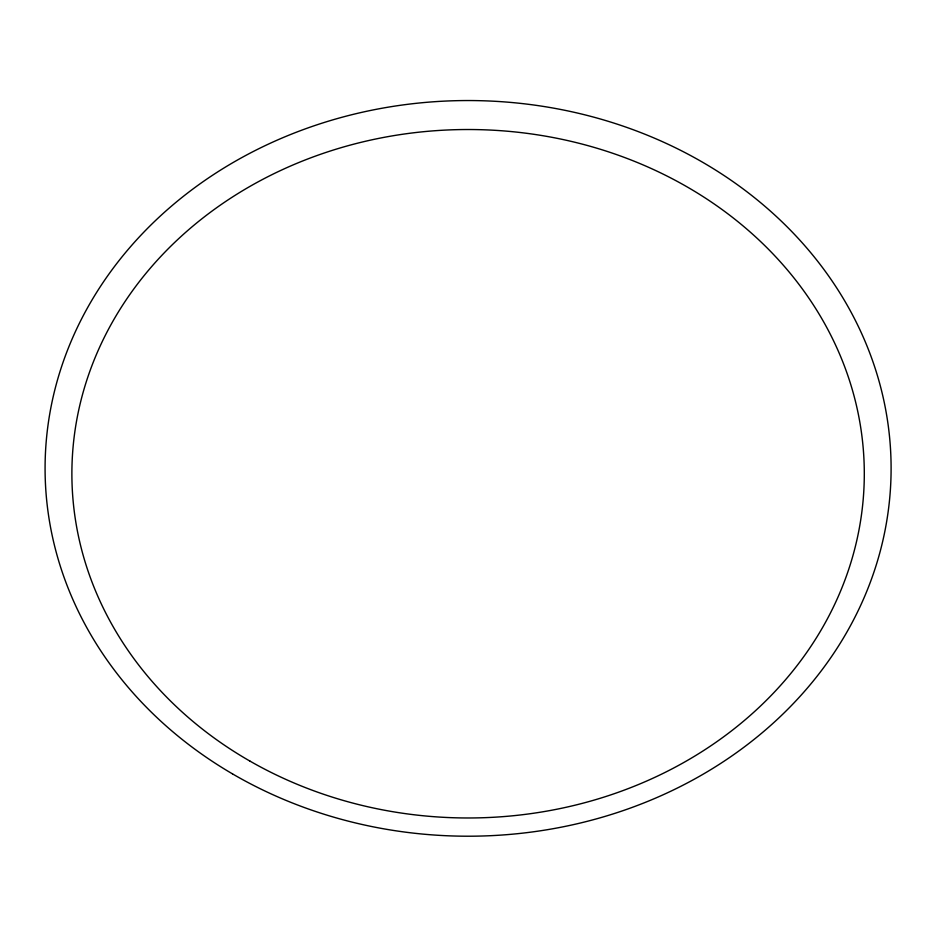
<?xml version="1.0" encoding="UTF-8"?>
<svg xmlns="http://www.w3.org/2000/svg" width="937" height="937" viewBox="0 0 937 937"><rect width="100%" height="100%" fill="white"/><g stroke="black" fill="none" stroke-linecap="round" stroke-linejoin="round"><path stroke-width="1.41" d="M232.517 773.892A423.009 367.831 0 0 0 890.15 493.026A423.009 367.831 0 0 0 281.604 138.219A423.009 367.831 0 0 0 232.517 773.892M249.933 761.09A396.199 344.219 0 0 0 863.598 494.221A396.199 344.219 0 0 0 290.751 165.931A396.199 344.219 0 0 0 249.933 761.09"/></g></svg>
